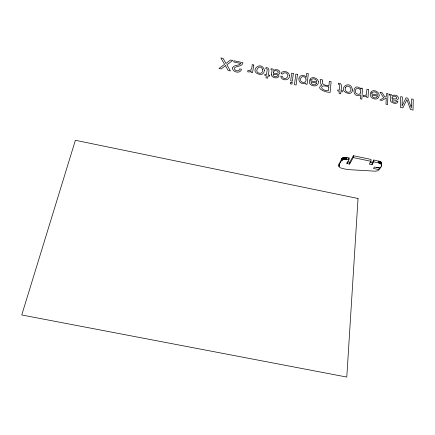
<?xml version="1.0" encoding="UTF-8"?>
<svg xmlns="http://www.w3.org/2000/svg" width="435" height="435" viewBox="0 0 435 435"><rect width="100%" height="100%" fill="white"/><g stroke="black" fill="none" stroke-linecap="round" stroke-linejoin="round"><path stroke-width="0.65" d="M339.077 164.386L341.649 158.911L342.785 157.905L345.341 157.361L349.087 157.976L348.957 159.824C346.635 159.237 343.204 158.481 341.508 160.754C339.012 163.984 337.174 167.431 341.932 168.372L347.739 169.585L375.432 171.2L377.694 170.776L379.141 169.65L373.486 168.47L374.372 167.007L380.043 168.193C381.696 167.007 382.403 164.153 380.103 163.386L380.19 161.521L373.823 160.015L372.153 162.815L372.055 164.669L369.342 164.104L371.001 161.303L371.099 159.444L353.351 155.73L349.773 162.255L349.642 164.098L346.94 163.533L347.032 162.304M380.043 168.193L380.103 166.958M380.342 163.511L380.19 161.521M380.565 163.642L380.429 161.651M380.766 163.788L380.652 161.782M380.951 163.935L380.853 161.929M381.114 164.093L381.038 162.076M381.261 164.256L381.201 162.233M381.381 164.425L381.343 162.396M381.413 165.996L381.468 162.565M381.506 165.827L381.566 162.739M381.571 165.653L381.636 162.913M381.636 165.305L381.691 163.092M380.103 163.386L378.706 162.918L378.793 161.053M379.005 162.989L379.092 161.124M379.298 163.071L379.385 161.211M379.097 169.721L379.228 167.801L376.721 167.279M379.581 163.163L379.668 161.303M379.847 163.266L379.934 161.407M372.055 164.669L373.73 161.874L373.823 160.015M349.642 164.098L353.22 157.584L353.351 155.73M346.467 159.308L346.608 157.459M346.777 159.368L346.912 157.519M344.574 159.243L344.716 157.394M344.884 159.221L345.026 157.372M345.2 159.21L345.341 157.361M345.521 159.215L345.656 157.367M345.836 159.232L345.977 157.383M346.151 159.264L346.293 157.416M342.421 159.868L342.562 158.025M342.644 159.748L342.785 157.905M342.878 159.645L343.025 157.796M343.133 159.547L343.275 157.698M343.4 159.46L343.541 157.611M343.677 159.389L343.819 157.541M343.965 159.324L344.107 157.481M344.264 159.275L344.406 157.432M341.508 160.754L341.649 158.911M341.605 160.591L341.747 158.748M341.725 160.433L341.872 158.585M341.872 160.281L342.013 158.432M342.035 160.134L342.176 158.291M342.22 159.998L342.361 158.15M338.93 166.219L339.142 163.696M338.968 166.393L339.218 163.533M381.718 163.446L381.495 164.136M348.517 159.036L349.087 157.976M346.94 163.533L348.957 159.824M353.22 157.584L371.001 161.303M373.73 161.874L378.706 162.918M369.984 162.364L372.153 162.815M347.619 161.804L349.773 162.255M411.418 105.265L411.407 108.005L407.829 98.152L406.067 97.772L402.054 106.004L402.359 96.978L400.668 96.614L400.336 107.336L402.881 107.885L406.894 99.604L410.471 109.506L413.038 110.06L413.25 99.321L411.553 98.952L411.418 105.265M262.664 69.573L262.305 71.878L261.631 72.765A2.305 1.773 16.6 0 1 259.994 73.297C252.621 72.64 259.956 62.422 262.664 69.573M305.995 79.067C307.126 83.732 299.661 83.422 300.601 79.078C300.493 75.674 305.865 75.929 305.995 79.067M318.355 81.78C319.062 88.381 307.703 86.478 309.464 80.513L316.609 82.046C317.153 79.241 312.808 77.522 311.329 79.866L309.715 79.518C311.618 75.869 318.105 77.87 318.355 81.78M271.309 74.711C271.397 77.941 278.215 79.387 279.069 75.951L277.53 75.619C276.867 77.517 273.947 76.652 273.017 75.434L273.457 74.168C282.929 77.365 281.097 67.05 273.577 70.318L273.397 69.551L272.234 68.817L271.081 68.697L270.94 69.649C273.501 69.627 270.777 73.471 271.309 74.711M322.422 80.992C320.981 85.14 326.315 85.352 328.914 85.809L329.344 81.269L331.149 81.655L330.149 92.302C327.555 92.791 314.396 88.99 321.954 84.994C319.415 84.075 321.508 81.008 320.073 79.518L322.308 79.757L322.422 80.992M392.114 97.696L392.076 98.75L395.529 98.859L396.655 98.479L396.753 97.342C395.817 95.825 392.397 95.569 392.114 97.696M289.427 75.598C290.216 81.122 280.782 81.171 280.798 76.076L282.402 76.424C283.267 80.915 289.786 77.675 287.279 73.934A2.072 1.588 18.5 0 0 286.045 72.911L283.745 72.868L282.734 74.037L281.13 73.694L281.798 72.476A3.447 2.643 18.4 0 1 283.441 71.574C286.061 71.09 289.275 72.699 289.427 75.598M298.91 78.844C298.209 82.335 302.825 85.048 305.609 82.982L305.49 84.015L307.088 84.357L308.323 73.624L306.691 73.27L306.24 77.18C304.386 74.222 298.899 74.934 298.91 78.844M389.548 94.183L389.51 95.145C392.452 95.455 389.053 100.034 390.924 101.73C392.582 103.253 397.47 104.77 397.949 101.469L396.437 101.148C395.964 103.117 392.979 102.133 392.093 100.991L392.386 99.702C401.902 102.785 398.9 92.454 392.104 95.803L391.38 94.569L389.548 94.183M388.004 93.889L387.552 104.601L385.986 104.264L386.258 98.022L381.941 100.447L379.864 100.001L383.703 97.87L380.038 92.177L382.104 92.617L384.926 97.174L386.329 96.467L386.454 93.552L388.004 93.889M368.505 89.692L368.037 97.467L366.487 97.135L366.574 95.782L364.753 96.798L363.312 96.592L363.399 95.205L365.03 95.434L366.4 94.547L366.884 89.344L368.505 89.692M358.038 198.496L346.793 377.069L21.75 314.978L75.385 140.287L358.038 198.496M361.045 88.087L360.979 89.077C352.709 80.905 350.855 99.213 360.506 94.89L360.251 98.788L361.838 99.126L362.54 88.408L361.045 88.087M232.556 67.936C232.154 72.482 240.789 74.048 241.496 69.23L239.805 68.866C239.522 71.666 235.275 71.356 234.438 69.121L234.731 67.588C237.303 65.636 242.262 66.849 242.98 62.694L233.948 60.748L233.725 61.955L240.919 63.505C238.94 66.223 233.66 64.293 232.556 67.936M264.42 70.198L263.779 72.748L262.62 73.896A4.165 3.203 16.6 0 1 260.07 74.467C247.798 72.226 261.13 59.214 264.42 70.198M342.301 90.855L342.209 91.926L340.893 91.644L340.708 93.824L339.05 93.471L339.235 91.29L337.68 90.953L337.772 89.887L339.327 90.219L339.762 85.157L339.463 84.548L338.267 84.227L338.354 83.21C342.677 82.726 341.475 87.984 340.98 90.572L342.301 90.855M328.8 87.011L328.452 90.665C319.551 90.969 319.214 83.025 328.8 87.011M297.448 74.407L296.121 85.015L294.468 84.656L295.805 74.053L297.448 74.407M292.179 82.645L291.988 84.129L290.303 83.765L290.498 82.28L292.179 82.645M293.348 73.526L292.363 81.198L290.683 80.839L291.684 73.167L293.348 73.526M379.135 95.749C378.765 101.681 368.891 98.875 370.337 93.585L377.411 95.107C377.836 92.389 373.556 90.523 372.126 92.927L370.528 92.584C372.539 88.517 379.695 91.459 379.135 95.749M360.789 92.046C360.789 95.89 354.525 94.39 355.417 90.888C355.275 86.625 361.822 88.425 360.789 92.046M273.387 72.183L273.234 73.221L276.823 73.357L278.036 72.993L278.259 71.867C277.274 70.291 273.898 70.144 273.387 72.183M269.466 75.228L269.308 76.294L267.976 76.005L267.645 78.169L265.97 77.811L266.296 75.647L264.725 75.309L264.888 74.249L266.459 74.586L267.226 69.567L266.959 68.953L265.752 68.638L265.91 67.626C270.314 67.131 268.857 72.406 268.134 74.945L269.466 75.228M352.535 90.012L352.094 91.703L351.061 92.867A4.149 3.143 23.1 0 1 348.631 93.46C335.559 90.632 350.36 77.745 352.535 90.012M253.784 65.016L252.517 72.689L250.935 72.351L251.158 71.019L249.168 72.009L247.684 71.797L247.917 70.427C251.392 71.933 252.295 67.153 252.137 64.663L253.784 65.016M345.423 87.62C344.433 89.8 346.042 92.383 348.468 92.274A2.3 1.745 23.1 0 0 350.012 91.736C353.399 88.707 347.32 83.444 345.423 87.62M377.314 96.135L377.042 97.005C375.525 99.06 371.8 97.462 371.947 94.982L377.314 96.135M316.457 83.069L316.131 83.928C314.587 85.923 310.786 84.455 311.036 81.905L316.457 83.069M225.433 65.658L221.203 68.964L218.995 68.491L224.574 64.32L220.844 57.931L223.117 58.42L225.944 63.505L230.512 60.008L232.72 60.487L226.858 64.81L230.458 70.948L228.147 70.454L225.433 65.658"/></g></svg>
